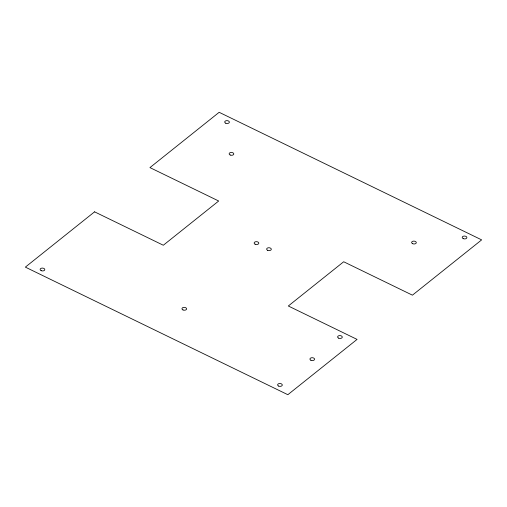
<?xml version="1.0" encoding="UTF-8"?>
<svg xmlns="http://www.w3.org/2000/svg" width="507" height="507" viewBox="0 0 507 507"><rect width="100%" height="100%" fill="white"/><g stroke="black" fill="none" stroke-linecap="round" stroke-linejoin="round"><path stroke-width="0.76" d="M94.568 211.831L25.35 267.126L287.843 394.7L357.061 339.405L288.312 305.994L343.683 261.758L412.432 295.169L481.65 239.874L219.157 112.3L149.939 167.595L218.688 201.006L163.317 245.242L94.568 211.831M278.698 386.1A2.332 1.432 3 0 0 282.285 385.079A2.332 1.432 3 0 0 278.888 383.628A2.332 1.432 3 0 0 278.698 386.1M183.027 309.954A2.332 1.432 3 0 0 186.614 308.94A2.332 1.432 3 0 0 183.211 307.489A2.332 1.432 3 0 0 183.027 309.954M463.278 238.645A2.332 1.432 3 0 0 466.865 237.625A2.332 1.432 3 0 0 463.468 236.18A2.332 1.432 3 0 0 463.278 238.645M225.786 123.226A2.332 1.432 3 0 0 229.373 122.206A2.332 1.432 3 0 0 225.976 120.755A2.332 1.432 3 0 0 225.786 123.226M41.206 270.681A2.332 1.432 3 0 0 44.793 269.661A2.332 1.432 3 0 0 41.397 268.209A2.332 1.432 3 0 0 41.206 270.681M412.704 243.715A2.332 1.432 3 0 0 416.291 242.695A2.332 1.432 3 0 0 412.894 241.243A2.332 1.432 3 0 0 412.704 243.715M230.21 155.022A2.332 1.432 3 0 0 233.797 154.001A2.332 1.432 3 0 0 230.4 152.556A2.332 1.432 3 0 0 230.21 155.022M310.873 360.236A2.332 1.432 3 0 0 314.574 359.368A2.332 1.432 3 0 0 311.33 357.79A2.332 1.432 3 0 0 310.873 360.236M338.562 338.118A2.332 1.432 3 0 0 342.263 337.25A2.332 1.432 3 0 0 339.012 335.672A2.332 1.432 3 0 0 338.562 338.118M267.595 250.268A2.332 1.432 3 0 0 271.296 249.4A2.332 1.432 3 0 0 268.045 247.822A2.332 1.432 3 0 0 267.595 250.268M255.097 244.197A2.332 1.432 3 0 0 258.798 243.328A2.332 1.432 3 0 0 255.547 241.75A2.332 1.432 3 0 0 255.097 244.197"/></g></svg>
